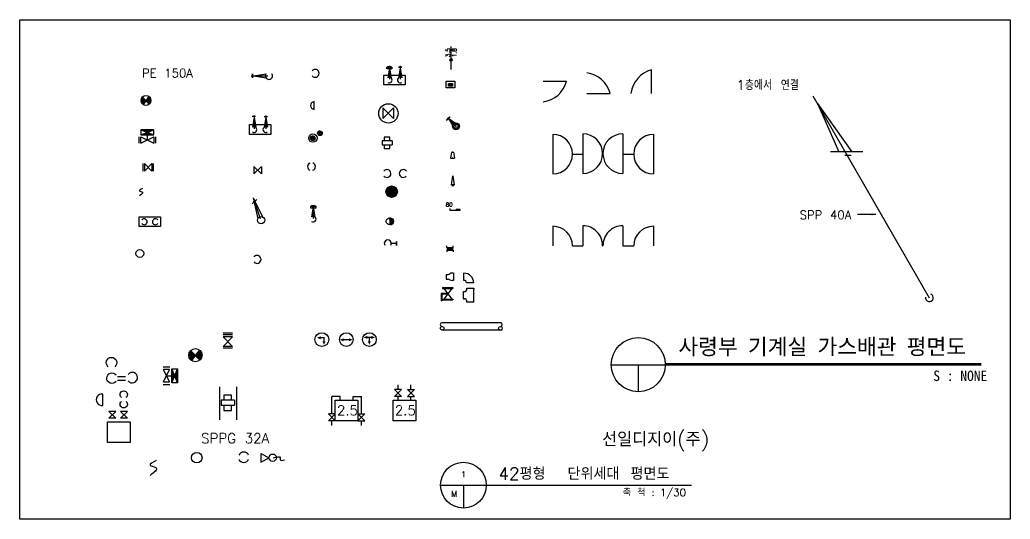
# Model space of a CAD drawing. Header units: millimetres. Extents: x 493970 to 609880, y -185954 to -114132.
# Drawn here: x 494352 to 518601, y -127405 to -115191 of the extents above; entities that cross this region are included whole.
import ezdxf

# ---------------------------------------------------------------- set-up
doc = ezdxf.new("R2010")
doc.units = ezdxf.units.MM
doc.header["$LTSCALE"] = 600
doc.linetypes.add('DASHED', pattern=[0.75, 0.5, -0.25])
for name, color, linetype in [('GAS', 1, 'Continuous'), ('GTEXT', 2, 'Continuous'), ('SOLID', 253, 'Continuous'), ('라인마크', 7, 'Continuous')]:
    doc.layers.add(name, color=color, linetype=linetype)
doc.styles.add('COM', font='romans.shx', dxfattribs={"bigfont": 'whgtxt.shx'})
doc.styles.add('HSH', font='romans.shx', dxfattribs={"bigfont": 'ghs.shx'})
doc.styles.add('HTXTW', font='txt', dxfattribs={"bigfont": 'htxtw'})
doc.styles.get("Standard").update_dxf_attribs({"font": 'txt.shx', "bigfont": 'whgtxt.shx'})
doc.styles.add('STYLE1', font='GungsuhChe.ttf')
doc.dimstyles.new('ISO-25', dxfattribs={"dimtxt": 2.5, "dimasz": 100, "dimexe": 1.25, "dimexo": 0.625, "dimtad": 1, "dimtxsty": 'Standard', "dimcen": 2.5, "dimclrd": 2, "dimclre": 2, "dimadec": 0, "dimazin": 0, "dimtfac": 1, "dimtmove": 0, "dimatfit": 3, "dimfxl": 1, "dimarcsym": 0})

# ---------------------------------------------------------------- blocks, each defined once
blk = doc.blocks.new('p14')
at = {"layer": 'GTEXT'}
blk.add_arc((1.11, 0.1), 1.23, 219.5112, 142.1375, dxfattribs=at)
blk = doc.blocks.new('A$C050A3D9F')
h = blk.add_hatch()
h.set_pattern_fill('ANSI37', color=256, style=0)
h.set_pattern_definition([(45, (-409.21338, -307.26771), (-0.088388348, 0.088388348), []), (135, (-409.21338, -307.26771), (-0.088388348, -0.088388348), [])])
h.paths.add_polyline_path([(0.42, 2.6, 0.191396), (0, 1.54, 0.242532), (0.65, 0.29), (1.53, 1.46)])
h.paths.add_polyline_path([(1.53, 1.46), (2.57, 0.4, 0.212508), (3.08, 1.54, 0.230467), (2.49, 2.75)])
for p, q in [((0.42, 2.6), (2.57, 0.4)), ((2.49, 2.75), (0.65, 0.29))]:
    blk.add_line(p, q)
blk.add_circle((1.54, 1.54), 1.54)
blk = doc.blocks.new('p02')
at = {"layer": 'GTEXT', "linetype": 'Continuous', "xscale": 1.0000005, "yscale": 1.0000005, "zscale": 1.0000005}
blk.add_blockref('A$C050A3D9F', (-1.45, -1.44), dxfattribs=at)
blk = doc.blocks.new('p08')
at = {"layer": 'GTEXT'}
blk.add_circle((0.06, 0.01), 1.22, dxfattribs=at)
blk = doc.blocks.new('p18')
at = {"layer": 'GTEXT'}
for start, end in [(113.6545, 246.3455), (291.2556, 68.7444)]:
    blk.add_arc((1.58, 1.15), 1.22, start, end, dxfattribs=at)
blk = doc.blocks.new('A$C727B532E')
at = {"layer": 'SOLID', "color": 50}
for p, q in [((0, 4150), (0, 2063)), ((5386, 4150), (0, 4150)), ((1099, 6151), (1099, 4150)), ((4177, 6151), (1099, 6151)), ((4177, 4150), (4177, 6151)), ((5386, 4150), (5386, 2063)), ((0, 2063), (5386, 2063)), ((1099, 2063), (1099, 0)), ((4177, 0), (4177, 2063)), ((1099, 0), (4177, 0))]:
    blk.add_line(p, q, dxfattribs=at)
blk = doc.blocks.new('p27')
at = {"layer": 'GTEXT', "xscale": 0.000576, "yscale": 0.000576, "zscale": 0.000576}
blk.add_blockref('A$C727B532E', (-0.63, 0), dxfattribs=at)
blk = doc.blocks.new('p06')
at = {"layer": 'GTEXT'}
blk.add_spline([(0.94, 2.3), (0, 1.57), (0.94, 1.15), (0, 0)], degree=3, dxfattribs=at)

msp = doc.modelspace()

# ---------------------------------------------------------------- hatches: boundary and pattern name
at = {"layer": 'GTEXT'}
h = msp.add_hatch(dxfattribs=at)
h.set_pattern_fill('ANSI31', color=256, scale=1.05, angle=90, style=0)
h.set_pattern_definition([(315, (451934.153, 25231.446), (-7.4246212, -7.4246212), [])])
h.paths.add_polyline_path([(498147, -123898), (498078, -124066), (498078, -123879), (498078, -123730)])
h.paths.add_polyline_path([(498216, -124066), (498147, -123898), (498216, -123730)])

# ---------------------------------------------------------------- linework, layer by layer
for p, q in [((509822, -116991), (509822, -116417)), ((507165, -116689), (507738, -116689)), ((508233, -116995), (508806, -116995)), ((507401, -117993), (507401, -118961)), ((508138, -117980), (508138, -118948)), ((509114, -117980), (509114, -118948)), ((509867, -117993), (509867, -118961)), ((507885, -118477), (508138, -118477)), ((508622, -118477), (508630, -118477)), ((509114, -118477), (509383, -118477)), ((507401, -120241), (507401, -120720)), ((508138, -120228), (508138, -120720)), ((509114, -120228), (509114, -120720)), ((509867, -120241), (509867, -120720)), ((507885, -120720), (508138, -120720)), ((508622, -120720), (508630, -120720)), ((509114, -120720), (509383, -120720))]:
    msp.add_line(p, q)
msp.add_lwpolyline([(494352, -115191), (518601, -115191), (518601, -127405), (494352, -127405)], close=True)
for centre, radius, start, end in [((508147, -117162), 680, 14.2062, 82.7178), ((509989, -117077), 680, 104.2062, 172.7178), ((507079, -116522), 680, 277.2822, 345.7938), ((507401, -118477), 484, 270, 90), ((508138, -118464), 484, 270, 90), ((509114, -118464), 484, 90, 270), ((509867, -118477), 484, 90, 270), ((507401, -120725), 484, 0.5527, 90), ((508138, -120712), 484, 359.0052, 90), ((509114, -120712), 484, 90, 180.9948), ((509867, -120725), 484, 90, 179.4473)]:
    msp.add_arc(centre, radius, start, end)
at = {"layer": 'GAS'}
for p, q in [((503615, -124235), (503615, -124119)), ((503929, -124235), (503929, -124119)), ((502198, -124406), (501991, -124406)), ((501991, -124827), (501991, -124406)), ((502198, -124491), (502198, -124406)), ((502511, -124491), (502511, -124406)), ((502511, -124406), (502717, -124406)), ((502717, -124827), (502717, -124406)), ((503615, -124491), (503615, -124406)), ((503929, -124491), (503929, -124406)), ((501991, -125115), (501991, -124998)), ((502717, -125115), (502717, -124998))]:
    msp.add_line(p, q, dxfattribs=at)
at = {"layer": 'GTEXT'}
for p, q in [((504912, -116403), (504912, -115843)), ((504931, -116192), (504890, -116151)), ((504933, -116190), (504892, -116149)), ((504935, -116187), (504895, -116147)), ((504937, -116185), (504897, -116145)), ((504939, -116182), (504900, -116143)), ((504940, -116179), (504903, -116142)), ((504941, -116175), (504907, -116141)), ((504941, -116171), (504911, -116141)), ((504941, -116167), (504915, -116141)), ((504940, -116161), (504921, -116142)), ((504934, -116151), (504931, -116148)), ((503463, -116347), (503339, -116347)), ((503339, -116347), (503463, -116393)), ((503463, -116347), (503339, -116393)), ((503339, -116393), (503339, -116347)), ((503463, -116393), (503339, -116393)), ((503440, -116340), (503358, -116340)), ((503400, -116363), (503360, -116607)), ((503400, -116317), (503400, -116642)), ((503400, -116363), (503441, -116608)), ((503463, -116347), (503463, -116393)), ((503666, -116364), (503625, -116608)), ((503626, -116340), (503708, -116340)), ((503626, -116347), (503708, -116347)), ((503666, -116317), (503666, -116642)), ((503666, -116363), (503707, -116608)), ((504916, -116199), (504883, -116166)), ((504912, -116199), (504883, -116170)), ((504907, -116199), (504883, -116175)), ((504920, -116198), (504884, -116162)), ((504923, -116197), (504885, -116159)), ((504901, -116197), (504885, -116181)), ((504926, -116196), (504886, -116156)), ((504929, -116194), (504888, -116153)), ((500019, -116561), (500426, -116561)), ((500048, -116611), (500048, -116508)), ((500056, -116611), (500056, -116508)), ((500077, -116561), (500382, -116510)), ((500077, -116561), (500383, -116612)), ((503268, -116779), (503268, -116541)), ((503268, -116541), (503788, -116541)), ((503788, -116541), (503788, -116779)), ((503788, -116779), (503268, -116779)), ((504792, -116693), (505004, -116693)), ((504792, -116858), (504792, -116693)), ((505004, -116858), (504792, -116858)), ((504850, -116749), (504945, -116749)), ((504850, -116811), (504850, -116749)), ((504945, -116811), (504850, -116811)), ((504945, -116749), (504945, -116811)), ((505004, -116693), (505004, -116858)), ((497319, -117164), (497377, -117106)), ((497320, -117149), (497370, -117099)), ((497320, -117177), (497384, -117113)), ((497322, -117189), (497391, -117120)), ((497323, -117132), (497364, -117091)), ((497416, -117201), (497330, -117114)), ((497332, -117109), (497357, -117084)), ((497422, -117193), (497334, -117105)), ((497428, -117185), (497339, -117096)), ((497434, -117177), (497345, -117088)), ((497352, -117080), (497522, -117253)), ((497414, -117143), (497352, -117081)), ((497515, -117068), (497370, -117262)), ((497442, -117167), (497529, -117080)), ((497446, -117176), (497535, -117087)), ((497453, -117183), (497541, -117095)), ((497460, -117190), (497546, -117104)), ((497467, -117197), (497551, -117113)), ((497474, -117204), (497555, -117123)), ((497556, -117201), (497476, -117121)), ((497559, -117191), (497482, -117113)), ((497483, -117111), (497521, -117073)), ((497561, -117179), (497487, -117105)), ((497562, -117166), (497493, -117097)), ((497561, -117151), (497499, -117089)), ((497558, -117134), (497505, -117081)), ((497551, -117113), (497511, -117073)), ((516627, -121996), (513775, -117056)), ((497392, -117233), (497319, -117160)), ((497398, -117225), (497320, -117147)), ((497386, -117241), (497320, -117174)), ((497380, -117249), (497322, -117191)), ((497404, -117217), (497323, -117135)), ((497325, -117200), (497398, -117127)), ((497410, -117209), (497326, -117124)), ((497329, -117210), (497405, -117134)), ((497374, -117257), (497329, -117211)), ((497333, -117219), (497412, -117141)), ((497338, -117228), (497419, -117148)), ((497344, -117237), (497425, -117155)), ((497350, -117244), (497432, -117162)), ((497357, -117251), (497439, -117169)), ((497364, -117258), (497400, -117222)), ((497523, -117252), (497440, -117169)), ((497530, -117245), (497446, -117161)), ((497536, -117238), (497452, -117153)), ((497542, -117230), (497458, -117145)), ((497547, -117221), (497464, -117137)), ((497552, -117211), (497470, -117129)), ((497481, -117211), (497558, -117134)), ((497487, -117218), (497561, -117145)), ((497494, -117225), (497562, -117158)), ((497501, -117232), (497562, -117172)), ((497508, -117239), (497559, -117188)), ((497515, -117246), (497553, -117208)), ((497522, -117253), (497531, -117244)), ((503239, -117344), (503239, -117602)), ((503239, -117344), (503499, -117602)), ((503239, -117602), (503499, -117344)), ((503499, -117344), (503499, -117602)), ((513880, -117238), (514402, -118417)), ((513880, -117238), (514720, -118417)), ((500126, -117552), (500044, -117552)), ((500126, -117559), (500044, -117559)), ((500087, -117576), (500046, -117820)), ((500087, -117529), (500087, -117855)), ((500087, -117576), (500128, -117820)), ((500375, -117576), (500334, -117820)), ((500335, -117552), (500417, -117552)), ((500335, -117559), (500417, -117559)), ((500375, -117529), (500375, -117855)), ((500375, -117576), (500416, -117820)), ((499977, -117992), (499977, -117754)), ((499977, -117754), (500497, -117754)), ((500497, -117754), (500497, -117992)), ((497277, -118210), (497277, -118055)), ((497634, -117879), (497319, -117879)), ((497319, -118008), (497634, -117879)), ((497634, -117879), (497319, -117879)), ((497319, -117879), (497634, -118008)), ((497319, -117879), (497319, -118008)), ((497319, -118008), (497494, -118008)), ((497319, -118210), (497634, -118055)), ((497319, -118055), (497634, -118210)), ((497319, -118210), (497319, -118055)), ((497329, -117883), (497325, -117879)), ((497329, -118008), (497326, -118005)), ((497343, -118008), (497336, -118001)), ((497353, -117893), (497339, -117879)), ((497357, -118008), (497346, -117997)), ((497376, -117903), (497353, -117879)), ((497371, -118008), (497355, -117993)), ((497384, -118008), (497365, -117989)), ((497400, -117912), (497367, -117879)), ((497398, -118008), (497375, -117985)), ((497424, -117922), (497380, -117879)), ((497412, -118008), (497385, -117981)), ((497447, -117932), (497394, -117879)), ((497426, -118008), (497395, -117977)), ((497440, -118008), (497405, -117973)), ((497471, -117941), (497408, -117879)), ((497454, -118008), (497415, -117969)), ((497484, -117941), (497422, -117879)), ((497468, -118008), (497425, -117965)), ((497482, -118008), (497434, -117961)), ((497494, -117937), (497436, -117879)), ((497496, -118008), (497444, -117957)), ((497503, -117932), (497450, -117879)), ((497510, -118008), (497454, -117953)), ((497513, -117928), (497464, -117879)), ((497524, -118008), (497464, -117949)), ((497538, -118008), (497474, -117945)), ((497476, -118133), (497476, -118008)), ((497476, -118008), (497634, -118008)), ((497523, -117924), (497478, -117879)), ((497533, -117920), (497492, -117879)), ((497552, -118008), (497494, -117951)), ((497543, -117916), (497506, -117879)), ((497565, -118008), (497518, -117961)), ((497553, -117912), (497520, -117879)), ((497563, -117908), (497534, -117879)), ((497579, -118008), (497542, -117971)), ((497573, -117904), (497548, -117879)), ((497582, -117900), (497561, -117879)), ((497593, -118008), (497565, -117980)), ((497592, -117896), (497575, -117879)), ((497602, -117892), (497589, -117879)), ((497607, -118008), (497589, -117990)), ((497612, -117888), (497603, -117879)), ((497621, -118008), (497612, -118000)), ((497622, -117884), (497617, -117879)), ((497632, -117880), (497631, -117879)), ((497634, -118008), (497634, -117879)), ((497634, -118055), (497634, -118210)), ((497675, -118055), (497675, -118210)), ((500497, -117992), (499977, -117992)), ((501467, -118088), (501526, -118030)), ((501468, -118096), (501534, -118030)), ((501468, -118078), (501516, -118030)), ((501469, -118103), (501541, -118032)), ((501471, -118110), (501547, -118034)), ((501471, -118066), (501504, -118034)), ((501474, -118116), (501553, -118037)), ((501478, -118121), (501559, -118040)), ((501482, -118126), (501564, -118044)), ((501486, -118131), (501568, -118048)), ((501491, -118135), (501572, -118053)), ((501496, -118138), (501576, -118058)), ((501502, -118141), (501579, -118064)), ((501508, -118143), (501581, -118070)), ((501515, -118145), (501583, -118078)), ((501523, -118146), (501584, -118085)), ((501641, -117973), (501707, -117907)), ((501641, -117965), (501699, -117907)), ((501641, -117955), (501689, -117907)), ((501643, -117980), (501714, -117909)), ((501645, -117987), (501721, -117911)), ((501645, -117943), (501677, -117911)), ((501648, -117993), (501727, -117914)), ((501651, -117998), (501732, -117917)), ((501655, -118003), (501737, -117921)), ((501659, -118008), (501742, -117925)), ((501664, -118012), (501746, -117930)), ((501669, -118015), (501749, -117935)), ((501675, -118018), (501752, -117941)), ((501682, -118020), (501755, -117947)), ((501689, -118022), (501756, -117955)), ((501697, -118023), (501757, -117962)), ((501706, -118023), (501757, -117972)), ((501717, -118020), (501754, -117983)), ((501737, -118009), (501743, -118003)), ((503272, -118060), (503272, -118150)), ((503412, -118060), (503272, -118060)), ((503412, -118150), (503412, -118060)), ((501532, -118146), (501583, -118095)), ((501543, -118143), (501581, -118106)), ((501563, -118132), (501570, -118126)), ((503222, -118150), (503222, -118245)), ((503466, -118150), (503222, -118150)), ((503222, -118245), (503466, -118245)), ((503272, -118245), (503272, -118339)), ((503412, -118339), (503412, -118245)), ((503466, -118150), (503466, -118245)), ((503272, -118339), (503412, -118339)), ((514989, -118421), (514205, -118421)), ((514720, -118417), (514402, -118417)), ((514710, -118513), (514553, -118513)), ((497363, -118709), (497363, -118889)), ((497402, -118889), (497584, -118709)), ((497402, -118709), (497584, -118889)), ((497402, -118709), (497402, -118889)), ((497584, -118709), (497584, -118889)), ((497617, -118709), (497617, -118889)), ((500084, -118779), (500084, -118959)), ((500084, -118779), (500266, -118959)), ((500084, -118959), (500266, -118779)), ((500266, -118779), (500266, -118959)), ((504921, -119226), (504956, -119005)), ((504956, -119005), (504990, -119226)), ((503316, -119395), (503456, -119255)), ((503317, -119415), (503476, -119257)), ((503318, -119373), (503433, -119257)), ((503321, -119432), (503493, -119260)), ((503326, -119343), (503404, -119265)), ((503326, -119448), (503509, -119266)), ((503333, -119462), (503523, -119273)), ((503341, -119475), (503536, -119281)), ((503350, -119487), (503548, -119290)), ((503361, -119498), (503559, -119300)), ((505005, -119226), (504907, -119226)), ((504980, -119255), (504932, -119255)), ((500069, -119542), (500304, -120024)), ((500069, -119542), (500183, -120061)), ((500069, -119542), (500238, -120050)), ((503372, -119507), (503568, -119312)), ((503385, -119516), (503576, -119324)), ((503399, -119523), (503584, -119338)), ((503414, -119529), (503589, -119354)), ((503431, -119533), (503594, -119370)), ((503450, -119535), (503596, -119389)), ((503472, -119534), (503595, -119411)), ((503499, -119528), (503589, -119438)), ((503547, -119502), (503562, -119486)), ((500042, -119695), (500154, -119583)), ((500070, -119651), (500125, -119594)), ((501598, -119751), (501474, -119797)), ((501474, -119751), (501598, -119797)), ((501598, -119751), (501474, -119751)), ((501474, -119797), (501474, -119751)), ((501575, -119744), (501493, -119744)), ((501535, -119767), (501494, -120012)), ((501535, -119721), (501535, -120047)), ((501535, -119768), (501576, -120012)), ((501598, -119751), (501598, -119797)), ((497278, -120246), (497278, -120009)), ((497278, -120009), (497798, -120009)), ((497798, -120009), (497798, -120246)), ((501598, -119797), (501474, -119797)), ((497798, -120246), (497278, -120246)), ((503568, -120660), (503448, -120660)), ((503568, -120610), (503568, -120713)), ((503577, -120610), (503577, -120713)), ((504804, -120756), (504804, -120717)), ((504804, -120756), (504965, -120756)), ((504965, -120756), (504965, -120717)), ((504804, -120791), (504965, -120791)), ((504804, -120824), (504804, -120863)), ((504804, -120824), (504965, -120824)), ((504965, -120824), (504965, -120863)), ((504795, -121417), (504840, -121417)), ((504795, -121417), (504795, -121536)), ((504970, -121389), (504935, -121389)), ((504970, -121389), (504970, -121564)), ((504795, -121536), (504840, -121536)), ((504970, -121564), (504935, -121564)), ((504666, -121882), (504666, -122061)), ((504822, -121882), (504666, -121882)), ((504685, -121902), (504685, -122061)), ((504822, -121902), (504685, -121902)), ((504703, -121742), (504703, -121762)), ((504703, -121742), (504955, -121742)), ((504703, -121762), (504955, -121762)), ((504733, -121762), (504926, -122022)), ((504926, -121762), (504733, -122022)), ((504955, -121742), (504955, -121762)), ((504685, -122061), (504666, -122061)), ((504703, -122022), (504703, -122042)), ((504703, -122022), (504955, -122022)), ((504703, -122042), (504955, -122042)), ((504955, -122022), (504955, -122042)), ((506139, -122601), (504693, -122601)), ((499560, -122853), (499329, -122853)), ((499560, -122894), (499329, -122894)), ((506164, -122781), (504693, -122781)), ((499560, -122945), (499329, -122945)), ((499560, -122945), (499329, -123178)), ((499329, -122945), (499560, -123178)), ((499560, -123178), (499329, -123178)), ((499560, -123220), (499329, -123220)), ((496745, -123911), (496941, -123911)), ((498028, -123686), (497863, -123686)), ((498019, -124047), (497871, -123747)), ((498020, -123747), (497871, -123747)), ((497873, -124047), (498020, -123747)), ((497946, -123898), (498078, -123898)), ((498216, -124066), (498078, -123730)), ((498078, -124066), (498216, -123730)), ((498078, -123898), (498078, -123730)), ((498078, -123730), (498216, -123730)), ((498078, -124066), (498078, -123879)), ((498216, -123730), (498216, -124066)), ((498216, -123730), (498216, -124066)), ((496745, -124001), (496941, -124001)), ((497863, -124110), (498028, -124110)), ((497873, -124047), (498019, -124047)), ((498216, -124066), (498078, -124066)), ((499239, -124171), (499239, -124972)), ((499659, -124171), (499659, -124972)), ((503700, -124235), (503530, -124235)), ((503700, -124235), (503530, -124406)), ((503530, -124235), (503700, -124406)), ((503844, -124235), (504013, -124235)), ((503844, -124235), (504013, -124406)), ((504013, -124235), (503844, -124406)), ((503700, -124406), (503530, -124406)), ((503844, -124406), (504013, -124406)), ((496702, -124767), (496532, -124767)), ((496702, -124767), (496532, -124938)), ((496532, -124767), (496702, -124938)), ((496987, -124767), (496817, -124767)), ((496987, -124767), (496817, -124938)), ((496817, -124767), (496987, -124938)), ((502076, -124827), (501907, -124827)), ((502076, -124827), (501907, -124998)), ((501907, -124827), (502076, -124998)), ((502632, -124827), (502802, -124827)), ((502632, -124827), (502802, -124998)), ((502802, -124827), (502632, -124998)), ((496702, -124938), (496532, -124938)), ((496987, -124938), (496817, -124938)), ((502076, -124998), (501907, -124998)), ((502632, -124998), (502802, -124998)), ((500251, -125800), (500461, -125904)), ((500251, -125800), (500251, -126007)), ((500251, -126007), (500461, -125904)), ((504655, -126573), (510798, -126573)), ((505214, -126573), (505214, -127133))]:
    msp.add_line(p, q, dxfattribs=at)
at = {"layer": 'GTEXT', "ltscale": 2}
for p, q in [((504850, -116749), (504851, -116749)), ((504850, -116750), (504851, -116749)), ((504850, -116751), (504852, -116749)), ((504850, -116751), (504853, -116749)), ((504850, -116752), (504854, -116749)), ((504850, -116753), (504854, -116749)), ((504850, -116753), (504855, -116749)), ((504850, -116754), (504856, -116749)), ((504850, -116755), (504856, -116749)), ((504850, -116756), (504857, -116749)), ((504850, -116756), (504858, -116749)), ((504850, -116757), (504858, -116749)), ((504850, -116758), (504859, -116749)), ((504850, -116758), (504860, -116749)), ((504850, -116759), (504861, -116749)), ((504850, -116760), (504861, -116749)), ((504850, -116760), (504862, -116749)), ((504850, -116761), (504863, -116749)), ((504850, -116762), (504863, -116749)), ((504850, -116762), (504864, -116749)), ((504850, -116763), (504865, -116749)), ((504850, -116764), (504865, -116749)), ((504850, -116765), (504866, -116749)), ((504850, -116765), (504867, -116749)), ((504850, -116766), (504867, -116749)), ((504850, -116767), (504868, -116749)), ((504850, -116767), (504869, -116749)), ((504850, -116768), (504870, -116749)), ((504850, -116769), (504870, -116749)), ((504850, -116769), (504871, -116749)), ((504850, -116770), (504872, -116749)), ((504850, -116771), (504872, -116749)), ((504850, -116772), (504873, -116749)), ((504850, -116772), (504874, -116749)), ((504850, -116773), (504874, -116749)), ((504850, -116774), (504875, -116749)), ((504850, -116774), (504876, -116749)), ((504850, -116775), (504877, -116749)), ((504850, -116776), (504877, -116749)), ((504850, -116776), (504878, -116749)), ((504850, -116777), (504879, -116749)), ((504850, -116778), (504879, -116749)), ((504850, -116778), (504880, -116749)), ((504850, -116779), (504881, -116749)), ((504850, -116780), (504881, -116749)), ((504850, -116781), (504882, -116749)), ((504850, -116781), (504883, -116749)), ((504850, -116782), (504884, -116749)), ((504850, -116783), (504884, -116749)), ((504850, -116783), (504885, -116749)), ((504850, -116784), (504886, -116749)), ((504850, -116785), (504886, -116749)), ((504850, -116785), (504887, -116749)), ((504850, -116786), (504888, -116749)), ((504850, -116787), (504888, -116749)), ((504850, -116788), (504889, -116749)), ((504850, -116788), (504890, -116749)), ((504850, -116789), (504890, -116749)), ((504850, -116790), (504891, -116749)), ((504850, -116790), (504892, -116749)), ((504850, -116791), (504893, -116749)), ((504850, -116792), (504893, -116749)), ((504850, -116792), (504894, -116749)), ((504850, -116793), (504895, -116749)), ((504850, -116794), (504895, -116749)), ((504850, -116794), (504896, -116749)), ((504850, -116795), (504897, -116749)), ((504850, -116796), (504897, -116749)), ((504850, -116797), (504898, -116749)), ((504850, -116797), (504899, -116749)), ((504850, -116798), (504900, -116749)), ((504850, -116799), (504900, -116749)), ((504850, -116799), (504901, -116749)), ((504850, -116800), (504902, -116749)), ((504850, -116801), (504902, -116749)), ((504850, -116801), (504903, -116749)), ((504850, -116802), (504904, -116749)), ((504850, -116803), (504904, -116749)), ((504850, -116804), (504905, -116749)), ((504850, -116804), (504906, -116749)), ((504850, -116805), (504906, -116749)), ((504850, -116806), (504907, -116749)), ((504850, -116806), (504908, -116749)), ((504850, -116807), (504909, -116749)), ((504850, -116808), (504909, -116749)), ((504850, -116808), (504910, -116749)), ((504850, -116809), (504911, -116749)), ((504850, -116810), (504911, -116749)), ((504850, -116810), (504912, -116749)), ((504850, -116811), (504913, -116749)), ((504851, -116811), (504913, -116749)), ((504852, -116811), (504914, -116749)), ((504852, -116811), (504915, -116749)), ((504853, -116811), (504916, -116749)), ((504854, -116811), (504916, -116749)), ((504855, -116811), (504917, -116749)), ((504855, -116811), (504918, -116749)), ((504856, -116811), (504918, -116749)), ((504857, -116811), (504919, -116749)), ((504857, -116811), (504920, -116749)), ((504858, -116811), (504920, -116749)), ((504859, -116811), (504921, -116749)), ((504859, -116811), (504922, -116749)), ((504860, -116811), (504922, -116749)), ((504861, -116811), (504923, -116749)), ((504861, -116811), (504924, -116749)), ((504862, -116811), (504925, -116749)), ((504863, -116811), (504925, -116749)), ((504864, -116811), (504926, -116749)), ((504864, -116811), (504927, -116749)), ((504865, -116811), (504927, -116749)), ((504866, -116811), (504928, -116749)), ((504866, -116811), (504929, -116749)), ((504867, -116811), (504929, -116749)), ((504868, -116811), (504930, -116749)), ((504868, -116811), (504931, -116749)), ((504869, -116811), (504932, -116749)), ((504870, -116811), (504932, -116749)), ((504871, -116811), (504933, -116749)), ((504871, -116811), (504934, -116749)), ((504872, -116811), (504934, -116749)), ((504873, -116811), (504935, -116749)), ((504873, -116811), (504936, -116749)), ((504874, -116811), (504936, -116749)), ((504875, -116811), (504937, -116749)), ((504875, -116811), (504938, -116749)), ((504876, -116811), (504938, -116749)), ((504877, -116811), (504939, -116749)), ((504877, -116811), (504940, -116749)), ((504878, -116811), (504941, -116749)), ((504879, -116811), (504941, -116749)), ((504880, -116811), (504942, -116749)), ((504880, -116811), (504943, -116749)), ((504881, -116811), (504943, -116749)), ((504882, -116811), (504944, -116749)), ((504882, -116811), (504945, -116749)), ((504883, -116811), (504945, -116749)), ((504884, -116811), (504945, -116750)), ((504884, -116811), (504945, -116751)), ((504885, -116811), (504945, -116752)), ((504886, -116811), (504945, -116752)), ((504887, -116811), (504945, -116753)), ((504887, -116811), (504945, -116754)), ((504888, -116811), (504945, -116754)), ((504889, -116811), (504945, -116755)), ((504889, -116811), (504945, -116756)), ((504890, -116811), (504945, -116756)), ((504891, -116811), (504945, -116757)), ((504891, -116811), (504945, -116758)), ((504892, -116811), (504945, -116759)), ((504893, -116811), (504945, -116759)), ((504893, -116811), (504945, -116760)), ((504894, -116811), (504945, -116761)), ((504895, -116811), (504945, -116761)), ((504896, -116811), (504945, -116762)), ((504896, -116811), (504945, -116763)), ((504897, -116811), (504945, -116763)), ((504898, -116811), (504945, -116764)), ((504898, -116811), (504945, -116765)), ((504899, -116811), (504945, -116766)), ((504900, -116811), (504945, -116766)), ((504900, -116811), (504945, -116767)), ((504901, -116811), (504945, -116768)), ((504902, -116811), (504945, -116768)), ((504903, -116811), (504945, -116769)), ((504903, -116811), (504945, -116770)), ((504904, -116811), (504945, -116770)), ((504905, -116811), (504945, -116771)), ((504905, -116811), (504945, -116772)), ((504906, -116811), (504945, -116772)), ((504907, -116811), (504945, -116773)), ((504907, -116811), (504945, -116774)), ((504908, -116811), (504945, -116775)), ((504909, -116811), (504945, -116775)), ((504910, -116811), (504945, -116776)), ((504910, -116811), (504945, -116777)), ((504911, -116811), (504945, -116777)), ((504912, -116811), (504945, -116778)), ((504912, -116811), (504945, -116779)), ((504913, -116811), (504945, -116779)), ((504914, -116811), (504945, -116780)), ((504914, -116811), (504945, -116781)), ((504915, -116811), (504945, -116782)), ((504916, -116811), (504945, -116782)), ((504916, -116811), (504945, -116783)), ((504917, -116811), (504945, -116784)), ((504918, -116811), (504945, -116784)), ((504919, -116811), (504945, -116785)), ((504919, -116811), (504945, -116786)), ((504920, -116811), (504945, -116786)), ((504921, -116811), (504945, -116787)), ((504921, -116811), (504945, -116788)), ((504922, -116811), (504945, -116788)), ((504923, -116811), (504945, -116789)), ((504923, -116811), (504945, -116790)), ((504924, -116811), (504945, -116791)), ((504925, -116811), (504945, -116791)), ((504926, -116811), (504945, -116792)), ((504926, -116811), (504945, -116793)), ((504927, -116811), (504945, -116793)), ((504928, -116811), (504945, -116794)), ((504928, -116811), (504945, -116795)), ((504929, -116811), (504945, -116795)), ((504930, -116811), (504945, -116796)), ((504930, -116811), (504945, -116797)), ((504931, -116811), (504945, -116798)), ((504932, -116811), (504945, -116798)), ((504932, -116811), (504945, -116799)), ((504933, -116811), (504945, -116800)), ((504934, -116811), (504945, -116800)), ((504935, -116811), (504945, -116801)), ((504935, -116811), (504945, -116802)), ((504936, -116811), (504945, -116802)), ((504937, -116811), (504945, -116803)), ((504937, -116811), (504945, -116804)), ((504938, -116811), (504945, -116804)), ((504939, -116811), (504945, -116805)), ((504939, -116811), (504945, -116806)), ((504940, -116811), (504945, -116807)), ((504941, -116811), (504945, -116807)), ((504942, -116811), (504945, -116808)), ((504942, -116811), (504945, -116809)), ((504943, -116811), (504945, -116809)), ((504944, -116811), (504945, -116810)), ((504944, -116811), (504945, -116811)), ((503412, -120030), (503412, -120207)), ((503412, -120033), (503413, -120032)), ((503412, -120034), (503414, -120032)), ((503412, -120035), (503415, -120032)), ((503412, -120037), (503416, -120032)), ((503412, -120038), (503417, -120032)), ((503412, -120039), (503418, -120032)), ((503412, -120040), (503420, -120033)), ((503412, -120041), (503421, -120033)), ((503412, -120042), (503422, -120033)), ((503412, -120044), (503423, -120033)), ((503412, -120045), (503424, -120033)), ((503412, -120046), (503425, -120033)), ((503412, -120047), (503426, -120033)), ((503412, -120048), (503427, -120033)), ((503412, -120049), (503428, -120034)), ((503412, -120051), (503429, -120034)), ((503412, -120052), (503430, -120034)), ((503412, -120053), (503431, -120034)), ((503412, -120054), (503432, -120034)), ((503412, -120055), (503433, -120035)), ((503412, -120056), (503434, -120035)), ((503412, -120058), (503434, -120035)), ((503412, -120059), (503435, -120035)), ((503412, -120060), (503436, -120036)), ((503412, -120061), (503437, -120036)), ((503412, -120062), (503438, -120036)), ((503412, -120063), (503439, -120036)), ((503412, -120064), (503440, -120037)), ((503412, -120066), (503441, -120037)), ((503412, -120067), (503442, -120037)), ((503412, -120068), (503442, -120037)), ((503412, -120069), (503443, -120038)), ((503412, -120070), (503444, -120038)), ((503412, -120071), (503445, -120038)), ((503412, -120073), (503446, -120039)), ((503412, -120074), (503447, -120039)), ((503412, -120075), (503447, -120039)), ((503412, -120076), (503448, -120040)), ((503412, -120077), (503449, -120040)), ((503412, -120078), (503450, -120041)), ((503412, -120080), (503451, -120041)), ((503412, -120081), (503451, -120041)), ((503412, -120082), (503452, -120042)), ((503412, -120083), (503453, -120042)), ((503412, -120084), (503454, -120042)), ((503412, -120085), (503454, -120043)), ((503412, -120087), (503455, -120043)), ((503412, -120088), (503456, -120044)), ((503412, -120089), (503457, -120044)), ((503412, -120090), (503457, -120045)), ((503412, -120091), (503458, -120045)), ((503412, -120092), (503459, -120045)), ((503412, -120094), (503460, -120046)), ((503412, -120095), (503460, -120046)), ((503412, -120096), (503461, -120047)), ((503412, -120097), (503462, -120047)), ((503412, -120098), (503462, -120048)), ((503412, -120099), (503463, -120048)), ((503412, -120100), (503464, -120049)), ((503412, -120102), (503464, -120049)), ((503412, -120103), (503465, -120050)), ((503412, -120104), (503466, -120050)), ((503412, -120105), (503466, -120051)), ((503412, -120106), (503467, -120051)), ((503412, -120107), (503468, -120052)), ((503412, -120109), (503468, -120052)), ((503412, -120110), (503469, -120053)), ((503412, -120111), (503470, -120053)), ((503412, -120112), (503470, -120054)), ((503412, -120113), (503471, -120054)), ((503412, -120114), (503471, -120055)), ((503412, -120116), (503472, -120055)), ((503412, -120117), (503473, -120056)), ((503412, -120118), (503473, -120057)), ((503412, -120119), (503474, -120057)), ((503412, -120120), (503474, -120058)), ((503412, -120121), (503475, -120058)), ((503412, -120123), (503476, -120059)), ((503412, -120124), (503476, -120059)), ((503412, -120125), (503477, -120060)), ((503412, -120126), (503477, -120061)), ((503412, -120127), (503478, -120061)), ((503412, -120128), (503478, -120062)), ((503412, -120129), (503479, -120063)), ((503412, -120131), (503479, -120063)), ((503412, -120132), (503480, -120064)), ((503412, -120133), (503481, -120064)), ((503412, -120134), (503481, -120065)), ((503412, -120135), (503482, -120066)), ((503412, -120136), (503482, -120066)), ((503412, -120138), (503483, -120067)), ((503412, -120139), (503483, -120068)), ((503412, -120140), (503484, -120068)), ((503412, -120141), (503484, -120069)), ((503412, -120142), (503485, -120070)), ((503412, -120143), (503485, -120070)), ((503412, -120145), (503485, -120071)), ((503412, -120146), (503486, -120072)), ((503412, -120147), (503486, -120072)), ((503412, -120148), (503487, -120073)), ((503412, -120149), (503487, -120074)), ((503412, -120150), (503488, -120075)), ((503412, -120152), (503488, -120075)), ((503412, -120153), (503489, -120076)), ((503412, -120154), (503489, -120077)), ((503412, -120155), (503489, -120078)), ((503412, -120156), (503490, -120078)), ((503412, -120157), (503490, -120079)), ((503412, -120158), (503491, -120080)), ((503412, -120160), (503491, -120081)), ((503412, -120161), (503491, -120081)), ((503412, -120162), (503492, -120082)), ((503412, -120163), (503492, -120083)), ((503412, -120164), (503493, -120084)), ((503412, -120165), (503493, -120085)), ((503412, -120167), (503493, -120085)), ((503412, -120168), (503494, -120086)), ((503412, -120169), (503494, -120087)), ((503412, -120170), (503494, -120088)), ((503412, -120171), (503495, -120089)), ((503412, -120172), (503495, -120089)), ((503412, -120174), (503495, -120090)), ((503412, -120175), (503495, -120091)), ((503412, -120176), (503496, -120092)), ((503412, -120177), (503496, -120093)), ((503412, -120178), (503496, -120094)), ((503412, -120179), (503497, -120095)), ((503412, -120181), (503497, -120096)), ((503412, -120182), (503497, -120097)), ((503412, -120183), (503497, -120097)), ((503412, -120184), (503498, -120098)), ((503412, -120185), (503498, -120099)), ((503412, -120186), (503498, -120100)), ((503412, -120187), (503498, -120101)), ((503412, -120189), (503498, -120102)), ((503412, -120190), (503499, -120103)), ((503412, -120191), (503499, -120104)), ((503412, -120192), (503499, -120105)), ((503412, -120193), (503499, -120106)), ((503412, -120194), (503499, -120107)), ((503412, -120196), (503500, -120108)), ((503412, -120197), (503500, -120109)), ((503412, -120198), (503500, -120110)), ((503412, -120199), (503500, -120111)), ((503412, -120200), (503500, -120112)), ((503412, -120201), (503500, -120113)), ((503412, -120203), (503500, -120114)), ((503412, -120204), (503500, -120116)), ((503412, -120205), (503500, -120117)), ((503412, -120206), (503500, -120118)), ((503412, -120207), (503500, -120119)), ((503413, -120207), (503500, -120120)), ((503414, -120207), (503500, -120121)), ((503415, -120207), (503500, -120122)), ((503417, -120207), (503500, -120124)), ((503418, -120207), (503500, -120125)), ((503419, -120207), (503500, -120126)), ((503420, -120207), (503500, -120127)), ((503422, -120207), (503500, -120129)), ((503423, -120207), (503500, -120130)), ((503424, -120207), (503500, -120131)), ((503426, -120206), (503499, -120133)), ((503427, -120206), (503499, -120134)), ((503428, -120206), (503499, -120135)), ((503430, -120206), (503499, -120137)), ((503431, -120205), (503498, -120138)), ((503433, -120205), (503498, -120140)), ((503434, -120205), (503498, -120141)), ((503436, -120204), (503497, -120143)), ((503437, -120204), (503497, -120144)), ((503439, -120203), (503496, -120146)), ((503441, -120203), (503496, -120148)), ((503443, -120202), (503495, -120150)), ((503444, -120201), (503494, -120152)), ((503446, -120201), (503494, -120153)), ((503448, -120200), (503493, -120155)), ((503451, -120199), (503492, -120158)), ((503453, -120198), (503491, -120160)), ((503455, -120196), (503489, -120162)), ((503458, -120195), (503488, -120165)), ((503461, -120193), (503486, -120168)), ((503465, -120190), (503483, -120172)), ((503473, -120184), (503477, -120180)), ((508832, -123626), (517887, -123626)), ((509494, -123626), (509494, -124288)), ((510155, -123599), (517887, -123599))]:
    msp.add_line(p, q, dxfattribs=at)
at = {"layer": 'GTEXT', "linetype": 'Continuous'}
for p, q in [((501556, -117382), (501556, -117192)), ((504799, -117635), (504873, -117562)), ((504800, -117653), (504890, -117562)), ((505031, -117794), (504822, -117585)), ((504845, -117608), (505063, -117741)), ((504845, -117608), (504978, -117826)), ((504924, -118429), (504899, -118577)), ((504899, -118577), (504998, -118577)), ((504924, -118429), (504973, -118429)), ((504973, -118429), (504998, -118577)), ((505227, -121564), (505227, -121389)), ((505464, -121627), (505289, -121627)), ((505215, -121837), (505237, -121837)), ((505215, -122012), (505215, -121837)), ((505296, -121778), (505296, -121756)), ((505296, -121756), (505471, -121756)), ((505471, -122093), (505471, -121756)), ((505215, -122012), (505237, -122012)), ((505296, -122093), (505296, -122071)), ((505471, -122093), (505296, -122093)), ((496384, -124622), (496384, -124344))]:
    msp.add_line(p, q, dxfattribs=at)
at = {"layer": 'GTEXT', "linetype": 'Continuous', "ltscale": 5}
for p, q in [((504891, -119857), (504891, -119807)), ((505069, -119857), (504891, -119857)), ((505135, -119832), (505036, -119832)), ((505036, -119857), (505036, -119832)), ((505135, -119857), (505069, -119857)), ((505135, -119857), (505135, -119832))]:
    msp.add_line(p, q, dxfattribs=at)
at = {"layer": 'GTEXT', "linetype": 'DASHED', "ltscale": 70}
for p, q in [((505215, -121837), (505237, -121837)), ((505215, -122012), (505215, -121837)), ((505296, -121756), (505296, -121778)), ((505296, -121756), (505471, -121756)), ((505471, -121756), (505471, -121778))]:
    msp.add_line(p, q, dxfattribs=at)
at = {"layer": 'GTEXT'}
for points in [[(502076, -124491), (502632, -124491), (502632, -124998), (502076, -124998)], [(503494, -124491), (504050, -124491), (504050, -124998), (503494, -124998)], [(496502, -125021), (497058, -125021), (497058, -125528), (496502, -125528)]]:
    msp.add_lwpolyline(points, close=True, dxfattribs=at)
for centre, radius in [((504912, -116170), 29.1), ((497441, -117163), 121), ((503376, -117479), 237), ((501527, -118085), 102), ((501525, -118088), 58.3), ((501699, -117965), 58.3), ((503456, -119395), 140), ((500260, -120091), 87.8), ((497290, -120907), 96.2), ((504693, -122736), 45.1), ((506121, -122736), 45.1), ((505214, -126573), 560)]:
    msp.add_circle(centre, radius, dxfattribs=at)
at = {"layer": 'GTEXT', "linetype": 'Continuous'}
msp.add_circle((505031, -117794), 86.1, dxfattribs=at)
at = {"layer": 'GTEXT', "ltscale": 5}
msp.add_circle((505031, -117794), 49.2, dxfattribs=at)
at = {"layer": 'GTEXT', "ltscale": 2}
for centre, radius in [((503413, -120120), 87.5), ((509494, -123626), 661)]:
    msp.add_circle(centre, radius, dxfattribs=at)
at = {"layer": 'GTEXT'}
for centre, radius, start, end in [((500452, -116561), 86.3, 147.3167, 32.6833), ((501585, -116500), 96.6, 219.5112, 142.1375), ((503400, -116663), 69.1, 237.3167, 122.6833), ((503666, -116663), 69.1, 57.3167, 302.6833), ((500086, -117876), 69.1, 237.3167, 122.6833), ((500375, -117876), 69.1, 57.3167, 302.6833), ((501493, -118782), 96.2, 113.6545, 246.3455), ((501493, -118782), 96.2, 291.2556, 68.7444), ((503340, -118950), 96.6, 219.5112, 142.1375), ((503741, -118950), 96.6, 37.8625, 320.4888), ((501535, -120067), 69.1, 237.3167, 122.6833), ((497398, -120130), 72.5, 219.5112, 142.1375), ((497672, -120130), 72.5, 37.8625, 320.4888), ((503362, -120660), 86.3, 327.3167, 212.6833), ((500161, -121051), 96.6, 219.5112, 142.1375), ((504832, -121326), 91.7, 275.0822, 303.9558), ((504929, -121475), 86.3, 85.8012, 121.9913), ((504832, -121627), 91.7, 56.0442, 84.9178), ((504929, -121478), 86.3, 238.0087, 274.1988), ((516621, -121988), 96.2, 171.6714, 68.3286), ((504693, -122646), 45.1, 90, 270), ((506121, -122646), 45.1, 270, 90)]:
    msp.add_arc(centre, radius, start, end, dxfattribs=at)
at = {"layer": 'GTEXT', "linetype": 'Continuous'}
for centre, radius, start, end in [((501568, -117287), 95.5, 97.2026, 262.7974), ((505031, -117794), 61.5, 171.8699, 98.1301), ((505227, -121627), 238, 0, 90), ((505227, -121627), 62.3, 0, 90), ((505237, -121778), 59.1, 270, 0), ((505237, -122071), 59.1, 0, 90), ((496364, -124483), 140, 81.8942, 278.1058)]:
    msp.add_arc(centre, radius, start, end, dxfattribs=at)
at = {"layer": 'GTEXT', "linetype": 'DASHED', "ltscale": 70}
msp.add_arc((505237, -121778), 59.1, 270, 0, dxfattribs=at)
at = {"layer": 'GTEXT'}
for points in [[(497353, -119319), (497279, -119377), (497353, -119410), (497279, -119500)], [(500557, -125908), (500728, -125908), (500728, -125951), (500833, -125951)]]:
    msp.add_spline(points, degree=3, dxfattribs=at)
at = {"layer": 'GTEXT', "linetype": 'Continuous'}
for p in [(505031, -117794), (504949, -118429), (504949, -118577)]:
    msp.add_point(p, dxfattribs=at)
at = {"layer": '라인마크'}
for points in [[(501628, -122968, 0, 72.7, 0), (501715, -122968, 72.7, 72.7, 0)], [(502771, -122958, 0, 72.7, 0), (502858, -122958, 72.7, 72.7, 0)], [(503050, -122958, 0, 72.7, 0), (502962, -122958, 72.7, 72.7, 0)], [(501801, -123142, 0, 72.7, 0), (501801, -123055, 72.7, 72.7, 0)], [(502191, -123017, 0, 72.7, 0), (502278, -123017, 72.7, 72.7, 0)], [(502502, -123017, 0, 72.7, 0), (502415, -123017, 72.7, 72.7, 0)], [(502910, -123142, 0, 72.7, 0), (502910, -123054, 72.7, 72.7, 0)]]:
    msp.add_lwpolyline(points, format="xyseb", dxfattribs=at)
at = {"layer": '라인마크', "const_width": 34.6}
for points in [[(503006, -122958), (502815, -122958)], [(502910, -122958), (502910, -123098)], [(501671, -122968), (501801, -122968), (501801, -123098)], [(502458, -123017), (502235, -123017)]]:
    msp.add_lwpolyline(points, dxfattribs=at)
at = {"layer": '라인마크'}
for centre in [(501747, -123012), (502347, -123012), (502913, -123012)]:
    msp.add_circle(centre, 168, dxfattribs=at)

# ---------------------------------------------------------------- block references
at = {"xscale": -105, "yscale": 105, "zscale": 105, "rotation": 270}
msp.add_blockref('p14', (496587, -123692), dxfattribs=at)
at = {"yscale": 105, "zscale": 105}
for p, xscale in [((496726, -123966), -105), ((496990, -123953), 105)]:
    msp.add_blockref('p14', p, dxfattribs=dict(at, xscale=xscale))
at = {"layer": 'GAS'}
for name, p, xscale, yscale, zscale in [('p02', (498642, -123403), 105, 105, 105), ('p27', (499351, -124743), 105, 105, 105), ('p08', (498679, -125902), 105, 105, 105), ('p08', (500540, -125902), 73.5, 73.5, 73.5), ('p06', (497544, -126333), 157.5, 157.5, 157.5)]:
    msp.add_blockref(name, p, dxfattribs=dict(at, xscale=xscale, yscale=yscale, zscale=zscale))
for name, p, xscale, yscale, zscale, rotation in [('p14', (496889, -124440), -73.5, 73.5, 73.5, 270), ('p14', (496904, -124513), -73.5, 73.5, 73.5, 90), ('p18', (499714, -125726), 105, 105, 105, 270)]:
    msp.add_blockref(name, p, dxfattribs=dict(at, xscale=xscale, yscale=yscale, zscale=zscale, rotation=rotation))

# ---------------------------------------------------------------- texts
at = {"layer": 'GTEXT'}
for s, p in [('3.5', (504885, -116108)), ('1.8', (505043, -116108))]:
    msp.add_text(s, height=104.8, rotation=90, dxfattribs=at).set_placement(p)
for s, height, p in [('PE 150A', 209.6, (497343, -116599)), ('SPP 40A', 209.6, (513446, -120067)), ('선일디지이(주)', 347.3, (508610, -125625)), ('42평형  단위세대 평면도 ', 300.98, (506072, -126443)), ('축 척 :', 162.6, (509112, -126834))]:
    msp.add_text(s, height=height, dxfattribs=at).set_placement(p)
at = {"layer": 'GTEXT', "ltscale": 0.2, "style": 'HTXTW'}
for s, p in [('1층에서 연결', (511902, -116907)), ('2.5', (502117, -124863)), ('2.5', (503534, -124863)), ('SPPG 32A', (498792, -125545))]:
    msp.add_text(s, height=240, dxfattribs=at).set_placement(p)
at = {"layer": 'GTEXT', "linetype": 'Continuous', "ltscale": 5, "style": 'COM'}
msp.add_text('80', height=98.4, dxfattribs=at).set_placement((504781, -119758))
at = {"layer": 'GTEXT', "ltscale": 2, "style": 'STYLE1'}
for s, height, p in [('사령부 기계실 가스배관 평면도', 385.88, (510477, -123377)), ('S : NONE', 255.9, (516718, -124026))]:
    msp.add_text(s, height=height, dxfattribs=at).set_placement(p)
at = {"layer": 'GTEXT', "style": 'HSH'}
for s, height, p in [('1', 140, (505158, -126377)), (' M', 139.9, (504822, -126855)), ('1/30', 181.9, (510023, -126844))]:
    msp.add_text(s, height=height, dxfattribs=at).set_placement(p)

# ---------------------------------------------------------------- leaders
at = {"layer": 'GAS'}
msp.add_leader([(515312, -119955), (514860, -119955)], dimstyle='ISO-25', override={"dimgap": 0.625, "dimtad": 0}, dxfattribs=at)

doc.saveas('drawing.dxf')
